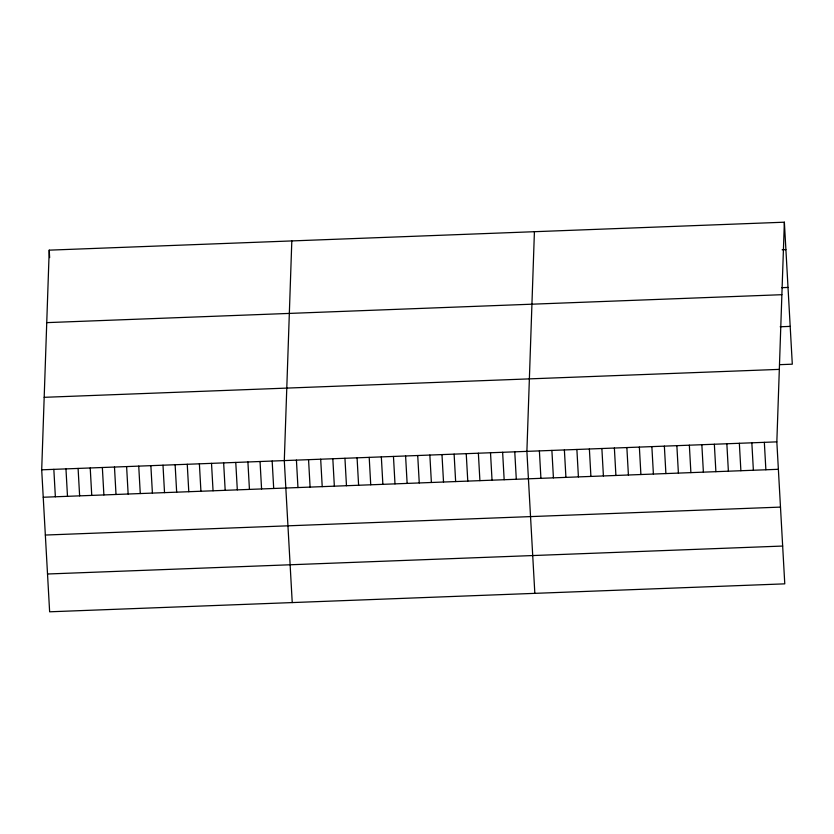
<?xml version="1.0" encoding="UTF-8"?>
<svg xmlns="http://www.w3.org/2000/svg" width="834" height="834" viewBox="0 0 834 834"><rect width="100%" height="100%" fill="white"/><g stroke="black" fill="none" stroke-linecap="round" stroke-linejoin="round"><path stroke-width="1.25" d="M784.367 222.198L776.84 441.864L784.773 583.852L49.633 611.802L41.7 469.813L49.227 250.148L784.367 222.198L792.3 364.187L779.8 364.666M291.817 240.922L284.3 460.587L292.234 602.575M534.417 231.706L526.89 451.371L534.834 593.36M782.146 249.783L785.899 249.637M781.76 287.678L788.005 287.438M46.746 322.633L781.875 294.694M780.186 326.772L790.184 326.386M44.181 397.318L779.321 369.379M41.7 469.813L776.84 441.864M43.232 497.241L778.372 469.302M45.349 535.042L780.488 507.103M47.528 574L782.667 546.051M764.34 442.343L765.873 469.771M751.841 442.812L753.373 470.251M739.351 443.292L740.884 470.73M726.852 443.761L728.384 471.2M714.352 444.241L715.885 471.679M701.853 444.72L703.385 472.148M689.353 445.189L690.886 472.628M676.864 445.669L678.396 473.097M664.364 446.138L665.897 473.576M651.865 446.617L653.397 474.046M639.365 447.087L640.898 474.525M626.866 447.566L628.409 475.005M614.377 448.046L615.909 475.474M601.877 448.515L603.409 475.953M589.377 448.994L590.91 476.423M576.878 449.463L578.41 476.902M564.378 449.943L565.921 477.371M551.889 450.412L553.422 477.851M539.389 450.892L540.922 478.33M514.766 451.83L516.298 479.258M502.631 452.289L504.163 479.727M490.507 452.747L492.039 480.186M478.372 453.206L479.904 480.645M466.237 453.675L467.78 481.103M454.113 454.134L455.645 481.572M441.978 454.593L443.521 482.031M429.854 455.051L431.387 482.49M417.719 455.52L419.262 482.949M405.595 455.979L407.128 483.407M393.46 456.438L394.993 483.876M381.336 456.896L382.869 484.335M369.201 457.366L370.734 484.794M357.077 457.824L358.61 485.252M344.942 458.283L346.475 485.722M332.818 458.742L334.351 486.18M320.683 459.2L322.216 486.639M308.559 459.67L310.092 487.098M296.424 460.128L297.957 487.567M272.165 461.046L273.698 488.484M260.041 461.515L261.574 488.943M247.906 461.973L249.439 489.402M235.772 462.432L237.315 489.871M223.648 462.891L225.18 490.329M211.513 463.36L213.056 490.788M199.389 463.819L200.921 491.247M187.254 464.277L188.786 491.716M175.13 464.736L176.662 492.175M162.995 465.195L164.527 492.633M150.871 465.664L152.403 493.092M138.736 466.123L140.268 493.551M126.612 466.581L128.144 494.02M114.477 467.04L116.009 494.479M102.353 467.509L103.885 494.937M90.218 467.968L91.75 495.396M78.094 468.427L79.626 495.865M65.959 468.885L67.491 496.324M49.227 250.148L49.644 257.623M53.835 469.344L55.367 496.783"/></g></svg>
